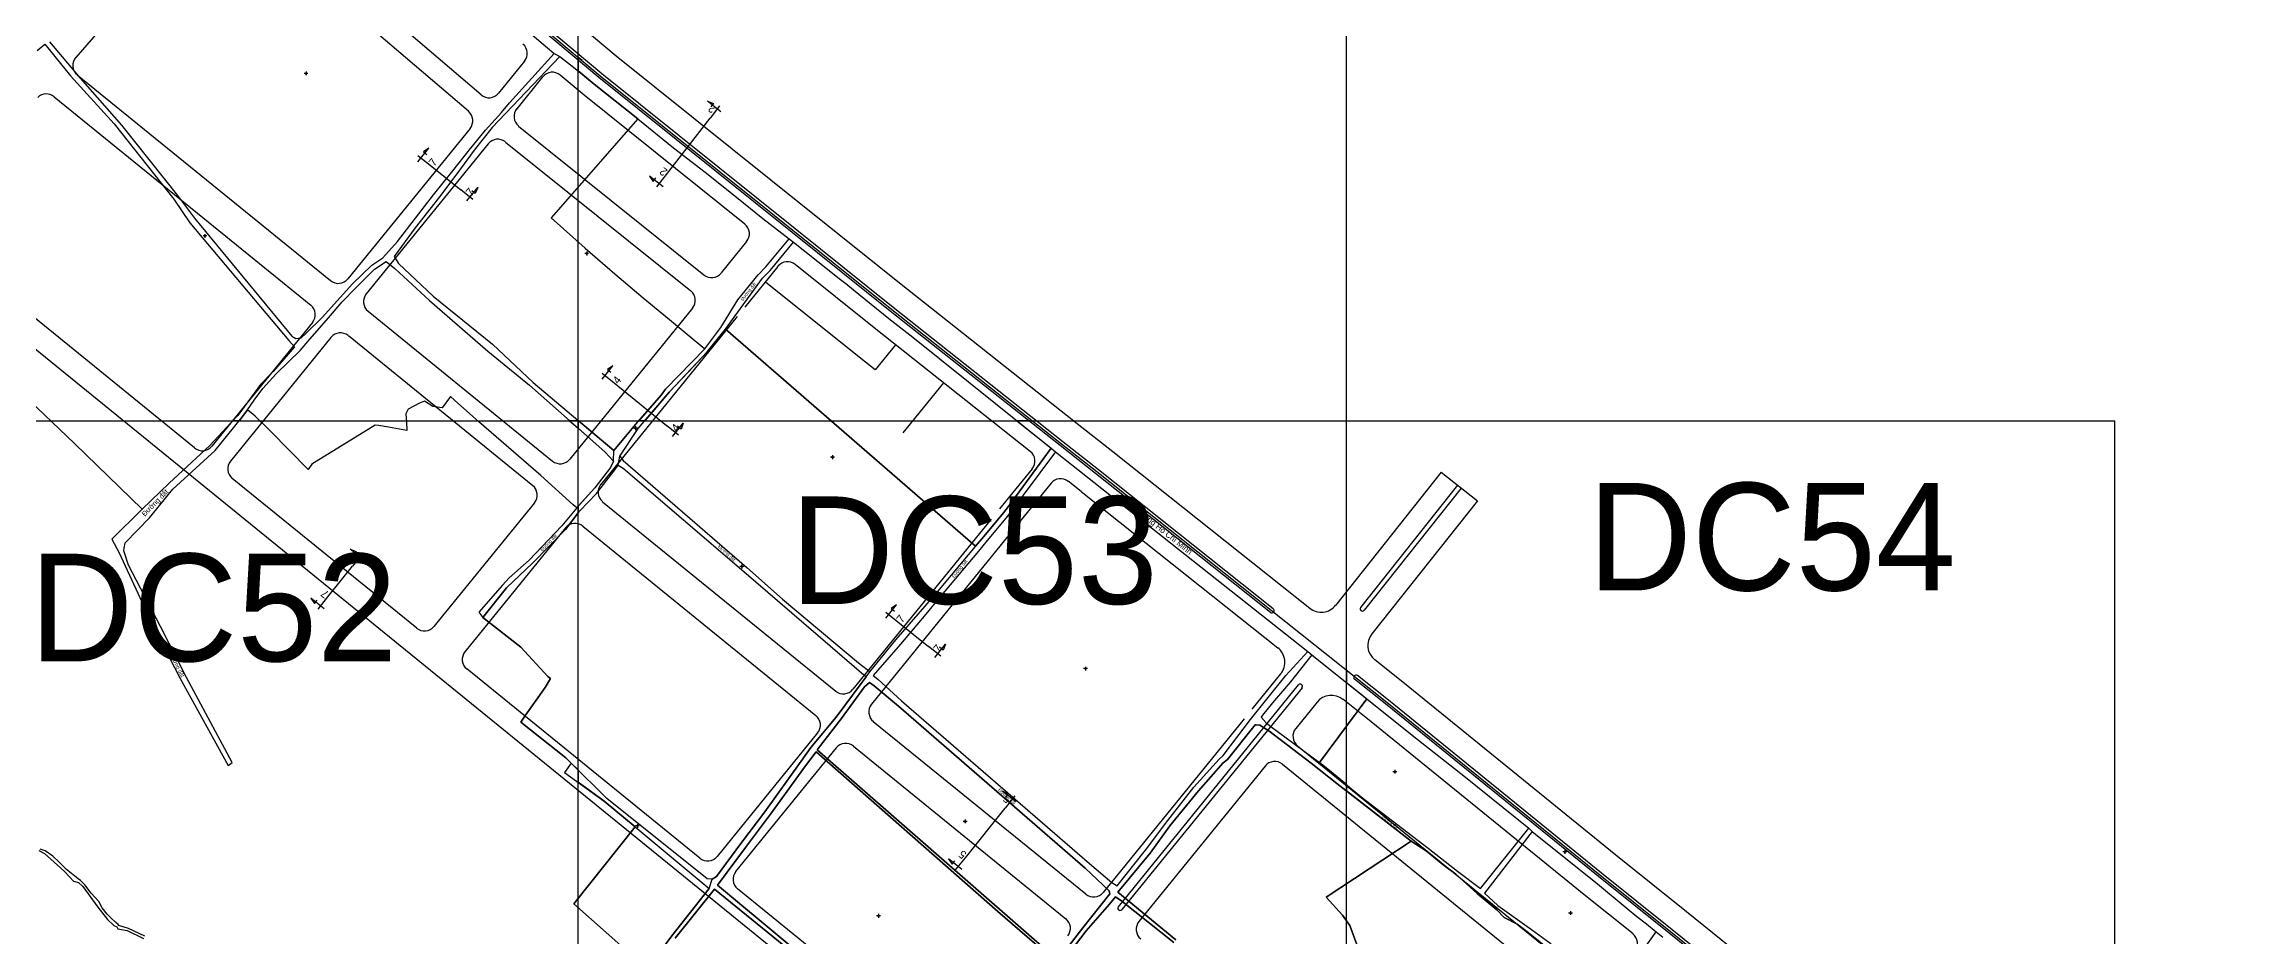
# Model space of a CAD drawing. Extents: x 547408 to 554234, y 1833375 to 1843904.
# Drawn here: x 549652 to 551085, y 1841165 to 1841745 of the extents above; entities that cross this region are included whole.
import ezdxf

# ---------------------------------------------------------------- set-up
doc = ezdxf.new("R2010")
doc.units = 0
for name, color, linetype in [('Level 1', 7, 'Continuous'), ('Level 10', 7, 'Continuous'), ('Level 11', 7, 'Continuous'), ('Level 30', 7, 'Continuous'), ('Level 5', 7, 'Continuous'), ('Level 52', 7, 'Continuous'), ('Level 62', 7, 'Continuous')]:
    doc.layers.add(name, color=color, linetype=linetype)

msp = doc.modelspace()

# ---------------------------------------------------------------- linework, layer by layer
at = {"layer": 'Level 1'}
for points in [[(550093, 1841701.1), (550084.2, 1841707.9)], [(550084.2, 1841707.9), (550088.1, 1841706.5), (550086.3, 1841704.2)], [(550057.5, 1841660.2), (550085.9, 1841697)], [(550092.1, 1841705), (550085.9, 1841697)], [(549895.8, 1841668.6), (549902.8, 1841677.3)], [(549895.8, 1841672.6), (549903.7, 1841666.3)], [(549902.8, 1841677.3), (549899.4, 1841675), (549901.6, 1841673.2)], [(549903.7, 1841666.3), (549923.7, 1841650.2)], [(549931.6, 1841643.9), (549923.7, 1841650.2)], [(549927.7, 1841643.1), (549934.7, 1841651.8)], [(549934.7, 1841651.8), (549933.1, 1841647.9), (549930.9, 1841649.7)], [(550055.3, 1841652.3), (550046.4, 1841659.1)], [(550046.4, 1841659.1), (550048.8, 1841655.8), (550050.6, 1841658)], [(550051.3, 1841652.2), (550057.5, 1841660.2)], [(550015.7, 1841527.1), (550022.7, 1841535.7)], [(550022.7, 1841535.7), (550019.2, 1841533.4), (550021.4, 1841531.6)], [(550015.6, 1841531), (550023.5, 1841524.7)], [(550023.5, 1841524.7), (550057.5, 1841497)], [(550065.4, 1841490.6), (550057.5, 1841497)], [(550061.5, 1841489.8), (550068.5, 1841498.5)], [(550068.5, 1841498.5), (550067, 1841494.6), (550064.8, 1841496.4)], [(549860.3, 1841409.5), (549851.7, 1841416.4)], [(549851.7, 1841416.4), (549855.5, 1841414.9), (549853.8, 1841412.7)], [(549859.6, 1841413.3), (549853.2, 1841405.4)], [(549837.2, 1841385.4), (549853.2, 1841405.4)], [(549834.8, 1841377.6), (549826.1, 1841384.5)], [(549826.1, 1841384.5), (549828.4, 1841381.1), (549830.2, 1841383.3)], [(549830.8, 1841377.5), (549837.2, 1841385.4)], [(550200.2, 1841371.5), (550207.2, 1841380.2)], [(550207.2, 1841380.2), (550203.8, 1841377.9), (550206, 1841376.1)], [(550200.2, 1841375.5), (550208, 1841369.2)], [(550208, 1841369.2), (550228.1, 1841353.1)], [(550236, 1841346.8), (550228.1, 1841353.1)], [(550232.1, 1841346), (550239.1, 1841354.7)], [(550239.1, 1841354.7), (550237.5, 1841350.8), (550235.3, 1841352.6)], [(550252.1, 1841215.7), (550277.9, 1841248)], [(550285, 1841252), (550276.3, 1841259)], [(550276.3, 1841259), (550280.2, 1841257.4), (550278.4, 1841255.2)], [(550284.2, 1841255.9), (550277.9, 1841248)], [(550249.7, 1841207.9), (550241, 1841214.9)], [(550241, 1841214.9), (550243.4, 1841211.5), (550245.1, 1841213.7)], [(550245.7, 1841207.8), (550252.1, 1841215.7)]]:
    msp.add_lwpolyline(points, dxfattribs=at)
at = {"layer": 'Level 10'}
for p, q in [((549984.5, 1841739.1), (549988.1, 1841737)), ((550137.3, 1841618.3), (550140.2, 1841616.2)), ((550023.1, 1841473.8), (550023.2, 1841480.6)), ((550307.8, 1841482.1), (550310.7, 1841479.9)), ((550310.7, 1841479.9), (550474.8, 1841349.8)), ((550026.2, 1841471.1), (550027.1, 1841476.9)), ((550474.8, 1841349.8), (550477.6, 1841347.6)), ((550618.7, 1841234.8), (550620.9, 1841232.8)), ((550701.6, 1841167.4), (550705.9, 1841163.9))]:
    msp.add_line(p, q, dxfattribs=at)
for points in [[(549590.3, 1842080.7), (549689.3, 1842000), (549743.7, 1841955), (549853.1, 1841860), (550014.4, 1841724.5), (550204.1, 1841572.5), (550314.6, 1841485), (550337.6, 1841466.9), (550526.4, 1841317), (550664.9, 1841204.6), (550711, 1841167.6), (550814.6, 1841084), (550868.6, 1841039.4), (551021.2, 1840915.1), (551171, 1840793.8), (551216.2, 1840756.1), (551331.6, 1840662.1), (551402.8, 1840603), (551491.1, 1840533.6), (551570.5, 1840470.1), (551648.2, 1840409.2), (551688.2, 1840378.4), (551725.4, 1840347.8), (551873.4, 1840232.8)], [(549800.9, 1841898.5), (549846.6, 1841858.4), (549881.6, 1841828.4), (549888.4, 1841822.2), (549931.8, 1841784), (549958.7, 1841760.8), (549984.5, 1841739.1)], [(549647.9, 1841741), (549653.1, 1841745.1), (549669.7, 1841724.5), (549698.2, 1841693.2), (549736.9, 1841644.2)], [(549647.9, 1841741), (549653.1, 1841745.1), (549669.7, 1841724.5), (549698.2, 1841693.2), (549736.9, 1841644.2), (549747.4, 1841628.8), (549811.7, 1841552.2), (549815.5, 1841548.1), (549801.6, 1841532.1), (549793.4, 1841523.5), (549787.4, 1841515.6), (549778.6, 1841503.4), (549774.1, 1841498.7), (549760.4, 1841483.9), (549733.8, 1841459.3), (549716.3, 1841442.4), (549696.7, 1841423), (549701.3, 1841414), (549705.3, 1841405.7), (549723.1, 1841367.3), (549741, 1841332.2), (549772.3, 1841275.6), (549774.9, 1841277.6), (549745.2, 1841333), (549728.2, 1841366.1), (549707.4, 1841406.1), (549704.4, 1841415.3), (549704.7, 1841417.1), (549705.3, 1841420.6), (549721.1, 1841436.9), (549736.4, 1841455.5), (549763.8, 1841480.7), (549780.4, 1841501), (549784.9, 1841507.2), (549789.3, 1841513.5), (549794.8, 1841520.9), (549803.5, 1841530.6), (549819.2, 1841545.7), (549825.5, 1841553), (549836.4, 1841565.5), (549846.5, 1841577.5), (549855.3, 1841586.5), (549867.5, 1841598.7), (549875.2, 1841603.6), (549880.8, 1841599.1), (549903.4, 1841578.2), (549941.3, 1841545.4), (549968.4, 1841523.2), (550017.4, 1841479.8), (550023.1, 1841473.8)], [(549656.1, 1841746.7), (549675.9, 1841722.9), (549702.8, 1841692.3), (549739.3, 1841646.6), (549750.3, 1841631.9), (549813.8, 1841555.1), (549816.4, 1841553.6), (549819.8, 1841553.9), (549822.8, 1841556.7), (549833.7, 1841567.4), (549852.9, 1841588.9), (549865.9, 1841601.3), (549872.9, 1841606.1), (549882.5, 1841616.6), (549906, 1841647), (549918.5, 1841662.6), (549929.1, 1841676.2), (549939.8, 1841689.2), (549950.1, 1841700.6), (549955.3, 1841706.9), (549984.5, 1841739.1)], [(549988.1, 1841737), (549944.1, 1841690.8), (549932.4, 1841676), (549921.1, 1841660.8), (549909.1, 1841644.9), (549894, 1841625.6), (549880.3, 1841606.8), (549883.1, 1841602.3), (549905.6, 1841581.1), (549944.3, 1841549.8), (549970.8, 1841524.9), (550022, 1841481.7), (550023.2, 1841480.6)], [(549988.1, 1841737), (549999.3, 1841728.3), (550010.4, 1841719.1), (550038.8, 1841696.4), (550062.1, 1841677.6), (550082.8, 1841661.7), (550103, 1841645.5), (550120.2, 1841631.6), (550137.3, 1841618.3)], [(549736.9, 1841644.2), (549747.4, 1841628.8), (549811.7, 1841552.2), (549815.5, 1841548.1), (549801.6, 1841532.1), (549793.4, 1841523.5), (549787.4, 1841515.6), (549778.6, 1841503.4), (549774.1, 1841498.7), (549760.4, 1841483.9), (549733.8, 1841459.3), (549716.3, 1841442.4), (549696.7, 1841423), (549701.3, 1841414), (549705.3, 1841405.7), (549723.1, 1841367.3), (549741, 1841332.2), (549772.3, 1841275.6), (549774.9, 1841277.6), (549745.2, 1841333), (549728.2, 1841366.1), (549707.4, 1841406.1), (549704.4, 1841415.3), (549704.7, 1841417.1), (549705.3, 1841420.6), (549721.1, 1841436.9), (549736.4, 1841455.5), (549763.8, 1841480.7), (549780.4, 1841501), (549784.9, 1841507.2), (549789.3, 1841513.5), (549794.8, 1841520.9), (549803.5, 1841530.6), (549819.2, 1841545.7), (549825.5, 1841553), (549836.4, 1841565.5), (549846.5, 1841577.5), (549855.3, 1841586.5), (549867.5, 1841598.7), (549875.2, 1841603.6), (549880.8, 1841599.1), (549903.4, 1841578.2), (549941.3, 1841545.4), (549968.4, 1841523.2), (550017.4, 1841479.8), (550023.1, 1841473.8), (550021, 1841469.5), (550011, 1841456.3), (549999.1, 1841443.4), (549989.5, 1841431.7), (549968.1, 1841409.3), (549955.2, 1841397.9), (549950.9, 1841393), (549935.5, 1841375.4), (549938.1, 1841372), (549953.5, 1841391.3), (549970.3, 1841407.3), (549991.9, 1841429.3), (550001.1, 1841441.4), (550011.9, 1841452.7), (550023.3, 1841467.3), (550026.2, 1841471.1), (550029.3, 1841469.1), (550107.8, 1841401.9), (550187.5, 1841333.4), (550184.2, 1841329.1), (550167.9, 1841307.1), (550151.5, 1841287.4), (550145.2, 1841278.4), (550121.5, 1841245.5), (550106, 1841225), (550090.1, 1841203.5), (550087.2, 1841201.7), (550084.1, 1841201.9), (550018.7, 1841254.2), (549995.6, 1841277.1), (549991.2, 1841271.2), (550017, 1841252.4), (550037.1, 1841235.7), (550085.3, 1841195.6), (550061.1, 1841164.9), (550050, 1841149.9)], [(550023.2, 1841480.6), (550037.4, 1841497.6), (550054, 1841516.7), (550057, 1841520.6), (550082.4, 1841546.9), (550092.9, 1841560.8), (550104, 1841578.8), (550117.2, 1841595), (550122.1, 1841600.1), (550137.3, 1841618.3)], [(550027.1, 1841476.9), (550039.2, 1841494.9), (550059.6, 1841518.9), (550084.1, 1841544.9), (550095.9, 1841559.6), (550120, 1841592.8), (550124.9, 1841597.7), (550140.2, 1841616.2)], [(550140.2, 1841616.2), (550163.5, 1841597.7), (550169, 1841593.2), (550174.2, 1841589.3), (550179.3, 1841585.2), (550202.3, 1841566.5), (550217.8, 1841554.4), (550307.8, 1841482.1)], [(550187.5, 1841333.4), (550189.9, 1841336.6), (550206.8, 1841357.5), (550233, 1841387.6), (550264.1, 1841424.8), (550276.9, 1841440.2), (550279.8, 1841444), (550307.8, 1841482.1), (550310.7, 1841479.9), (550279.5, 1841437.9), (550266.2, 1841422.1), (550260.6, 1841415.2), (550235.2, 1841384.9), (550226.2, 1841374.2), (550209.8, 1841354.6), (550192.1, 1841334.3), (550195.1, 1841331.9), (550210.4, 1841317.8), (550332.9, 1841211.9), (550347.4, 1841199.5), (550350.8, 1841197.4), (550369.2, 1841220.6), (550383.7, 1841239.8), (550400.8, 1841261.5), (550417.1, 1841279.7), (550419.8, 1841282.2), (550437.5, 1841305.7), (550460.5, 1841334.2), (550474.8, 1841349.8), (550477.6, 1841347.6), (550463.7, 1841330.1), (550451.8, 1841316.4), (550445.4, 1841308.5), (550444.6, 1841307.1), (550447.7, 1841303.5), (550450.9, 1841301), (550482.5, 1841277.7), (550488, 1841273.4), (550509.7, 1841255.3), (550553.1, 1841221.9), (550572.2, 1841206.9), (550587.2, 1841195.6), (550618.7, 1841234.8), (550620.9, 1841232.8), (550589.9, 1841192.7), (550598.6, 1841184.5), (550620.4, 1841168.9), (550632.4, 1841160.2)], [(550189.9, 1841336.6), (550206.8, 1841357.5), (550233, 1841387.6), (550264.1, 1841424.8), (550276.9, 1841440.2), (550279.8, 1841444), (550307.8, 1841482.1)], [(550310.7, 1841479.9), (550279.5, 1841437.9), (550266.2, 1841422.1), (550260.6, 1841415.2), (550235.2, 1841384.9), (550226.2, 1841374.2), (550209.8, 1841354.6), (550192.1, 1841334.3), (550195.1, 1841331.9), (550210.4, 1841317.8), (550332.9, 1841211.9), (550347.4, 1841199.5), (550350.8, 1841197.4), (550369.2, 1841220.6), (550383.7, 1841239.8), (550400.8, 1841261.5), (550417.1, 1841279.7), (550419.8, 1841282.2), (550437.5, 1841305.7), (550460.5, 1841334.2), (550474.8, 1841349.8)], [(550023.1, 1841473.8), (550021, 1841469.5), (550011, 1841456.3), (549999.1, 1841443.4), (549989.5, 1841431.7), (549968.1, 1841409.3), (549955.2, 1841397.9), (549950.9, 1841393), (549935.5, 1841375.4), (549938.1, 1841372), (549953.5, 1841391.3), (549970.3, 1841407.3), (549991.9, 1841429.3), (550001.1, 1841441.4), (550011.9, 1841452.7), (550023.3, 1841467.3), (550026.2, 1841471.1)], [(550026.2, 1841471.1), (550029.3, 1841469.1), (550107.8, 1841401.9), (550187.5, 1841333.4), (550189.9, 1841336.6)], [(550027.1, 1841476.9), (550029.4, 1841474.2), (550109.8, 1841404.5), (550133.1, 1841384), (550182.4, 1841342.5), (550188.1, 1841338.2), (550189.9, 1841336.6)], [(550477.6, 1841347.6), (550463.7, 1841330.1), (550451.8, 1841316.4), (550445.4, 1841308.5), (550444.6, 1841307.1), (550447.7, 1841303.5), (550450.9, 1841301), (550482.5, 1841277.7), (550488, 1841273.4), (550509.7, 1841255.3), (550553.1, 1841221.9), (550572.2, 1841206.9), (550587.2, 1841195.6), (550618.7, 1841234.8)], [(550477.6, 1841347.6), (550543.9, 1841294.5), (550577.4, 1841268), (550618.7, 1841234.8)], [(550050, 1841149.9), (550061.1, 1841164.9), (550085.3, 1841195.6), (550087.2, 1841201.7), (550090.1, 1841203.5), (550106, 1841225), (550121.5, 1841245.5), (550145.2, 1841278.4), (550151.5, 1841287.4), (550167.9, 1841307.1), (550184.2, 1841329.1), (550187.5, 1841333.4)], [(550346, 1841192.2), (550328.5, 1841170.1), (550312.2, 1841148.9), (550155.7, 1841285.9), (550171.3, 1841306), (550186.3, 1841326.9), (550189.7, 1841329.7), (550192.7, 1841327.5), (550208.5, 1841314.2), (550329.9, 1841208.8), (550345.6, 1841194.2), (550346, 1841192.2)], [(550389, 1841162.2), (550351.3, 1841193.2), (550372.2, 1841218.7), (550385.1, 1841236.4), (550403.8, 1841259.1), (550419.9, 1841277.5), (550422.6, 1841279.5), (550440.7, 1841302.1), (550441.2, 1841302.2), (550443.7, 1841302), (550449.6, 1841298.3), (550477, 1841277.2), (550493.8, 1841263.9), (550542.2, 1841226.4), (550551.9, 1841220.1), (550562.8, 1841211.3), (550571.2, 1841204.9), (550585.1, 1841192.3), (550597.9, 1841181.7), (550602.7, 1841176.8), (550611.1, 1841172.4), (550618.6, 1841166.8), (550639.8, 1841149.7)], [(550639.8, 1841149.7), (550618.6, 1841166.8), (550611.1, 1841172.4), (550602.7, 1841176.8), (550597.9, 1841181.7), (550585.1, 1841192.3), (550571.2, 1841204.9), (550562.8, 1841211.3), (550551.9, 1841220.1), (550542.2, 1841226.4), (550493.8, 1841263.9), (550477, 1841277.2), (550449.6, 1841298.3), (550443.7, 1841302), (550441.2, 1841302.2), (550440.7, 1841302.1), (550422.6, 1841279.5), (550419.9, 1841277.5), (550403.8, 1841259.1), (550385.1, 1841236.4), (550372.2, 1841218.7)], [(550087.2, 1841201.7), (550084.1, 1841201.9), (550018.7, 1841254.2), (549995.6, 1841277.1), (549991.2, 1841271.2), (550017, 1841252.4), (550037.1, 1841235.7), (550085.3, 1841195.6), (550087.2, 1841201.7)], [(550311.4, 1841147.8), (550296.2, 1841129.7), (550279.2, 1841109.2), (550253, 1841081.5), (550245.3, 1841071.2), (550217.8, 1841093.4), (550180.2, 1841123.3), (550090.8, 1841197.8), (550109, 1841222.4), (550125.3, 1841244), (550147.9, 1841275.5), (550155, 1841284.6), (550273.1, 1841180.6), (550311.4, 1841147.8)], [(549649, 1841220.4), (549652.7, 1841218.4), (549663.3, 1841209.1), (549666, 1841206.5), (549671.6, 1841200.5), (549675, 1841199.5), (549677.8, 1841197), (549687.5, 1841183.6), (549693.7, 1841175.4), (549698, 1841171.6), (549699.8, 1841170.8), (549700.6, 1841169.5), (549706.6, 1841168.2), (549717.3, 1841163.2)], [(549718.1, 1841164.7), (549707.5, 1841169.7), (549701.2, 1841171.6), (549700.7, 1841172.2), (549699.2, 1841173.5), (549695.9, 1841176.6), (549693.5, 1841178.9), (549690.4, 1841183), (549688.1, 1841187.2), (549683.1, 1841192.6), (549679, 1841198), (549676.1, 1841200.8), (549674.6, 1841201.9), (549667.1, 1841207.9), (549665.3, 1841209.7), (549662.4, 1841212.8), (549658.3, 1841216.7), (549653.3, 1841220.2), (549650, 1841221.2)], [(550620.9, 1841232.8), (550589.9, 1841192.7), (550598.6, 1841184.5), (550620.4, 1841168.9), (550632.4, 1841160.2), (550642.2, 1841151.7), (550651.3, 1841143.5), (550658.1, 1841137.7), (550672.2, 1841126.4), (550676.9, 1841132.8), (550701.6, 1841167.4)], [(550620.9, 1841232.8), (550663.5, 1841198.6), (550682.7, 1841182.6), (550688.9, 1841177.5), (550695.2, 1841172.6), (550701.6, 1841167.4)], [(550372.2, 1841218.7), (550351.3, 1841193.2), (550389, 1841162.2)], [(550179, 1841121.8), (550088.8, 1841195.3), (550063.2, 1841163.4)], [(550063.2, 1841163.4), (550088.8, 1841195.3), (550179, 1841121.8)], [(550387.6, 1841160.5), (550353.8, 1841187.5), (550349.8, 1841190.3), (550345.8, 1841185.4), (550330.7, 1841168.1), (550314.5, 1841147.1)], [(550314.5, 1841147.1), (550330.7, 1841168.1), (550345.8, 1841185.4), (550349.8, 1841190.3), (550353.8, 1841187.5), (550387.6, 1841160.5)], [(550676.9, 1841132.8), (550701.6, 1841167.4), (550705.9, 1841163.9)]]:
    msp.add_lwpolyline(points, dxfattribs=at)
for points in [[(550192.7, 1841327.5), (550189.7, 1841329.7), (550186.3, 1841326.9), (550171.3, 1841306), (550155.7, 1841285.9), (550312.2, 1841148.9), (550328.5, 1841170.1), (550346, 1841192.2), (550345.6, 1841194.2), (550329.9, 1841208.8), (550208.5, 1841314.2)], [(550090.8, 1841197.8), (550180.2, 1841123.3), (550217.8, 1841093.4), (550245.3, 1841071.2), (550253, 1841081.5), (550279.2, 1841109.2), (550296.2, 1841129.7), (550311.4, 1841147.8), (550273.1, 1841180.6), (550155, 1841284.6), (550147.9, 1841275.5), (550125.3, 1841244), (550109, 1841222.4)]]:
    msp.add_lwpolyline(points, close=True, dxfattribs=at)
at = {"layer": 'Level 11'}
for p, q in [((549822.4, 1841726), (549821.8, 1841726)), ((549823, 1841726.6), (549822.4, 1841726)), ((549822.4, 1841726), (549823, 1841725.4)), ((549823, 1841727.3), (549823, 1841726.6)), ((549823.6, 1841726), (549823, 1841726.6)), ((549823, 1841725.4), (549823.6, 1841726)), ((549823, 1841725.4), (549823, 1841724.8)), ((549824.2, 1841726), (549823.6, 1841726)), ((549757.2, 1841620.9), (549756.6, 1841620.3)), ((549757.2, 1841621.5), (549757.2, 1841620.9)), ((549757.8, 1841620.3), (549757.2, 1841620.9)), ((549756.6, 1841620.3), (549756, 1841620.3)), ((549756.6, 1841620.3), (549757.2, 1841619.7)), ((549757.2, 1841619.7), (549757.8, 1841620.3)), ((549757.2, 1841619.7), (549757.2, 1841619)), ((549758.5, 1841620.3), (549757.8, 1841620.3)), ((550005, 1841608.8), (550004.3, 1841608.8)), ((550005.6, 1841609.4), (550005, 1841608.8)), ((550005, 1841608.8), (550005.6, 1841608.2)), ((550005.6, 1841610.1), (550005.6, 1841609.4)), ((550006.2, 1841608.8), (550005.6, 1841609.4)), ((550005.6, 1841608.2), (550006.2, 1841608.8)), ((550005.6, 1841608.2), (550005.6, 1841607.6)), ((550006.8, 1841608.8), (550006.2, 1841608.8)), ((550036.8, 1841495.2), (550036.1, 1841495.2)), ((550037.4, 1841495.8), (550036.8, 1841495.2)), ((550036.8, 1841495.2), (550037.4, 1841494.5)), ((550037.4, 1841496.4), (550037.4, 1841495.8)), ((550038, 1841495.2), (550037.4, 1841495.8)), ((550037.4, 1841494.5), (550038, 1841495.2)), ((550037.4, 1841494.5), (550037.4, 1841493.9)), ((550038.6, 1841495.2), (550038, 1841495.2)), ((550165.6, 1841477.6), (550165.6, 1841477)), ((550165, 1841476.4), (550164.3, 1841476.4)), ((550165.6, 1841477), (550165, 1841476.4)), ((550165, 1841476.4), (550165.6, 1841475.8)), ((550166.2, 1841476.4), (550165.6, 1841477)), ((550165.6, 1841475.8), (550166.2, 1841476.4)), ((550165.6, 1841475.8), (550165.6, 1841475.1)), ((550166.8, 1841476.4), (550166.2, 1841476.4)), ((550106.6, 1841405.8), (550106, 1841405.1)), ((550106.6, 1841406.4), (550106.6, 1841405.8)), ((550107.2, 1841405.1), (550106.6, 1841405.8)), ((550106, 1841405.1), (550105.3, 1841405.1)), ((550106, 1841405.1), (550106.6, 1841404.5)), ((550106.6, 1841404.5), (550107.2, 1841405.1)), ((550106.6, 1841404.5), (550106.6, 1841403.9)), ((550107.8, 1841405.1), (550107.2, 1841405.1)), ((550329.7, 1841338.7), (550329, 1841338.7)), ((550330.3, 1841339.3), (550329.7, 1841338.7)), ((550329.7, 1841338.7), (550330.3, 1841338)), ((550330.3, 1841339.9), (550330.3, 1841339.3)), ((550330.9, 1841338.7), (550330.3, 1841339.3)), ((550330.3, 1841338), (550330.9, 1841338.7)), ((550330.3, 1841338), (550330.3, 1841337.4)), ((550331.5, 1841338.7), (550330.9, 1841338.7)), ((550530.9, 1841271.6), (550530.2, 1841271.6)), ((550531.5, 1841272.2), (550530.9, 1841271.6)), ((550530.9, 1841271.6), (550531.5, 1841271)), ((550531.5, 1841272.9), (550531.5, 1841272.2)), ((550532.1, 1841271.6), (550531.5, 1841272.2)), ((550531.5, 1841271), (550532.1, 1841271.6)), ((550531.5, 1841271), (550531.5, 1841270.4)), ((550532.8, 1841271.6), (550532.1, 1841271.6)), ((550038, 1841236.4), (550037.3, 1841236.4)), ((550038.6, 1841237), (550038, 1841236.4)), ((550038, 1841236.4), (550038.6, 1841235.7)), ((550038.6, 1841237.6), (550038.6, 1841237)), ((550039.2, 1841236.4), (550038.6, 1841237)), ((550038.6, 1841235.7), (550039.2, 1841236.4)), ((550038.6, 1841235.7), (550038.6, 1841235.1)), ((550039.8, 1841236.4), (550039.2, 1841236.4)), ((550251.2, 1841239.3), (550250.6, 1841239.3)), ((550251.8, 1841239.9), (550251.2, 1841239.3)), ((550251.2, 1841239.3), (550251.8, 1841238.7)), ((550251.8, 1841240.6), (550251.8, 1841239.9)), ((550252.5, 1841239.3), (550251.8, 1841239.9)), ((550251.8, 1841238.7), (550252.5, 1841239.3)), ((550251.8, 1841238.7), (550251.8, 1841238.1)), ((550253.1, 1841239.3), (550252.5, 1841239.3)), ((550641.6, 1841219.4), (550640.9, 1841219.4)), ((550642.2, 1841220), (550641.6, 1841219.4)), ((550641.6, 1841219.4), (550642.2, 1841218.7)), ((550642.2, 1841220.6), (550642.2, 1841220)), ((550642.8, 1841219.4), (550642.2, 1841220)), ((550642.2, 1841218.7), (550642.8, 1841219.4)), ((550643.4, 1841219.4), (550642.8, 1841219.4)), ((550642.2, 1841218.7), (550642.2, 1841218.1)), ((550194.9, 1841177.9), (550194.2, 1841177.9)), ((550195.5, 1841178.5), (550194.9, 1841177.9)), ((550194.9, 1841177.9), (550195.5, 1841177.3)), ((550195.5, 1841179.1), (550195.5, 1841178.5)), ((550196.1, 1841177.9), (550195.5, 1841178.5)), ((550195.5, 1841177.3), (550196.1, 1841177.9)), ((550195.5, 1841177.3), (550195.5, 1841176.6)), ((550196.7, 1841177.9), (550196.1, 1841177.9)), ((550645.2, 1841179.6), (550644.6, 1841179.6)), ((550645.8, 1841180.2), (550645.2, 1841179.6)), ((550645.2, 1841179.6), (550645.8, 1841179)), ((550645.8, 1841180.9), (550645.8, 1841180.2)), ((550646.5, 1841179.6), (550645.8, 1841180.2)), ((550645.8, 1841179), (550646.5, 1841179.6)), ((550645.8, 1841179), (550645.8, 1841178.4)), ((550647.1, 1841179.6), (550646.5, 1841179.6))]:
    msp.add_line(p, q, dxfattribs=at)
for centre in [(549823, 1841726), (549757.2, 1841620.3), (550005.6, 1841608.8), (550037.4, 1841495.2), (550165.6, 1841476.4), (550106.6, 1841405.1), (550330.3, 1841338.7), (550531.5, 1841271.6), (550038.6, 1841236.4), (550251.8, 1841239.3), (550642.2, 1841219.4), (550195.5, 1841177.9), (550645.8, 1841179.6)]:
    msp.add_circle(centre, 0.15, dxfattribs=at)
at = {"layer": 'Level 30'}
for points in [[(550024.9, 1841737.3), (549863.8, 1841872.5)], [(550013.5, 1841723.4), (549852.1, 1841858.8)], [(550015.4, 1841725.7), (549854.1, 1841861.1)], [(549759.2, 1841835.7), (549673.1, 1841736.5)], [(549928.7, 1841701.4), (549770.5, 1841836.5)], [(549936.9, 1841712.1), (549779.4, 1841846.6)], [(550150.6, 1841636.5), (550024.9, 1841737.3)], [(549674.1, 1841725.1), (549838.9, 1841591.2)], [(549965.2, 1841734), (549948.3, 1841713.1)], [(549976.9, 1841723.8), (549960.1, 1841703.1)], [(550004, 1841711.8), (549988.3, 1841724.9)], [(550139.3, 1841622.5), (550013.5, 1841723.4)], [(550141.2, 1841624.8), (550015.4, 1841725.7)], [(549659.1, 1841710.9), (549826, 1841575.3)], [(550108.5, 1841627.9), (550004, 1841711.8)], [(549929.7, 1841690.2), (549850.2, 1841592.4)], [(549941.5, 1841680.2), (549862.2, 1841582.6)], [(549952.7, 1841681.4), (550073.3, 1841584.5)], [(549961.3, 1841691.8), (550081.9, 1841595)], [(550214.4, 1841585.4), (550150.6, 1841636.5)], [(549750.5, 1841482.3), (549573.7, 1841626)], [(550203.1, 1841571.3), (550139.3, 1841622.5)], [(550205, 1841573.7), (550141.2, 1841624.8)], [(549559.3, 1841617.7), (550232.2, 1841071)], [(550109.7, 1841616.7), (550093.1, 1841596.2)], [(550130.1, 1841600.5), (550108.6, 1841574)], [(550193.8, 1841559.6), (550141.3, 1841601.7)], [(550180.7, 1841543.2), (550121.9, 1841590.3)], [(550324.8, 1841498), (550214.4, 1841585.4)], [(549827.2, 1841564), (549761.7, 1841483.5)], [(549863.4, 1841571.3), (549983.4, 1841473.8)], [(550074.5, 1841573.3), (549994.6, 1841475)], [(550103.6, 1841567.8), (550014.8, 1841458.6)], [(550313.7, 1841483.9), (550203.1, 1841571.3)], [(550315.5, 1841486.2), (550205, 1841573.7)], [(549839.2, 1841554.3), (549773.8, 1841473.7)], [(549850.5, 1841555.4), (549970.5, 1841457.9)], [(550206.5, 1841549.5), (550193.3, 1841533.2)], [(550294.3, 1841480.1), (550193.8, 1841559.6)], [(550193.3, 1841533.2), (550180.7, 1841543.2)], [(550237.9, 1841524.7), (550211.4, 1841492.1)], [(550347.9, 1841479.9), (550324.8, 1841498)], [(550336.7, 1841465.7), (550313.7, 1841483.9)], [(550338.6, 1841468.1), (550315.5, 1841486.2)], [(550476.2, 1841377.9), (550347.9, 1841479.9)], [(550295.5, 1841468.8), (550274.3, 1841442.7)], [(550450.5, 1841375.3), (550336.7, 1841465.7)], [(550452.4, 1841377.7), (550338.6, 1841468.1)], [(550561.7, 1841466.5), (550493, 1841379.9)], [(550561.7, 1841466.5), (550585.2, 1841447.8)], [(549895, 1841365), (549774.9, 1841462.5)], [(550307.8, 1841459.3), (550286.5, 1841433.1)], [(550327.4, 1841454), (550319, 1841460.6)], [(550327.4, 1841454), (550455.4, 1841352.3)], [(550572.3, 1841458.1), (550509.2, 1841378.6)], [(550574.6, 1841456.2), (550511.6, 1841376.8)], [(549971.6, 1841446.7), (549906.2, 1841366.1)], [(550016, 1841447.3), (550167.7, 1841324.1)], [(550268.9, 1841436), (550178.9, 1841325.3)], [(550585.2, 1841447.8), (550516.5, 1841361.3)], [(549991.8, 1841430.3), (549926.4, 1841349.7)], [(550003.1, 1841431.4), (550154.8, 1841308.2)], [(550281, 1841426.4), (550191, 1841315.5)], [(550079.3, 1841215.3), (549927.6, 1841338.5)], [(550457.2, 1841335.4), (550438.5, 1841312.3)], [(550527.3, 1841318.2), (550507.2, 1841334.2)], [(550536.7, 1841329.9), (550518.5, 1841344.4)], [(550468.7, 1841328.1), (550351.5, 1841183.8)], [(550471.1, 1841326.2), (550353.8, 1841181.9)], [(550525.5, 1841315.9), (550505.3, 1841331.9)], [(550675.3, 1841217.4), (550536.7, 1841329.9)], [(550433.5, 1841306.1), (550341.7, 1841193.1)], [(550480.9, 1841316.9), (550467, 1841299.8)], [(550516.1, 1841304.2), (550497.7, 1841318.8)], [(550664, 1841203.4), (550525.5, 1841315.9)], [(550665.9, 1841205.7), (550527.3, 1841318.2)], [(550155.9, 1841296.9), (550090.5, 1841216.4)], [(550330.4, 1841191.9), (550192.1, 1841304.2)], [(550654.6, 1841191.7), (550516.1, 1841304.2)], [(550168, 1841287.2), (550102.5, 1841206.6)], [(550179.2, 1841288.3), (550317.5, 1841176)], [(550468.2, 1841288.5), (550659.6, 1841133)], [(550447.1, 1841275.3), (550364.9, 1841174.2)], [(550458.4, 1841276.5), (550649.8, 1841121)], [(550711.9, 1841168.8), (550665.9, 1841205.7)], [(550721.3, 1841180.5), (550675.3, 1841217.4)], [(550242, 1841083.1), (550103.7, 1841195.4)], [(550686.5, 1841166.2), (550654.6, 1841191.7)], [(550710, 1841166.5), (550664, 1841203.4)], [(550825, 1841096.8), (550721.3, 1841180.5)], [(550813.7, 1841082.9), (550710, 1841166.5)], [(550815.6, 1841085.2), (550711.9, 1841168.8)]]:
    msp.add_lwpolyline(points, dxfattribs=at)
for centre, radius, start, end in [((549679.2, 1841731.3), 8, 139.0243, 230.91), ((549959, 1841739), 8, 320.91, 49.982), ((549983.2, 1841718.8), 8, 49.982, 140.91), ((549654, 1841704.7), 8, 50.91, 133.8987), ((549942.1, 1841718.2), 8, 229.4891, 320.91), ((549923.5, 1841695.3), 8, 320.91, 49.4891), ((549966.3, 1841698.1), 8, 140.91, 231.2094), ((549947.7, 1841675.2), 8, 51.2094, 140.91), ((550037.6, 1841500.9), 176.5, 51.2873, 51.2888), ((550103.5, 1841621.7), 8, 320.91, 51.2888), ((550037.6, 1841500.9), 158.5, 51.2873, 51.2888), ((550037.6, 1841500.9), 161.5, 51.2873, 51.2888), ((549844, 1841597.4), 8, 230.91, 320.91), ((550086.9, 1841601.2), 8, 231.2094, 320.91), ((550136.3, 1841595.5), 8, 51.2873, 140.91), ((549868.4, 1841577.5), 8, 140.91, 230.91), ((550068.3, 1841578.3), 8, 320.91, 51.2094), ((549821, 1841569.1), 8, 320.91, 50.91), ((549845.4, 1841549.2), 8, 50.91, 140.91), ((549755.5, 1841488.5), 8, 230.91, 320.91), ((550289.3, 1841473.8), 8, 320.91, 51.6405), ((549780, 1841468.7), 8, 140.91, 230.91), ((549988.4, 1841480), 8, 230.91, 320.91), ((549965.4, 1841451.7), 8, 320.91, 50.91), ((550021, 1841453.6), 8, 140.91, 230.91), ((550314, 1841454.3), 8, 51.8197, 140.91), ((549998, 1841425.2), 8, 50.91, 140.91), ((550451.5, 1841376.5), 1.5, 231.5437, 51.5437), ((550483.6, 1841387.4), 12, 231.5437, 321.5693), ((550510.4, 1841377.7), 1.5, 141.5693, 321.5693), ((549900, 1841371.2), 8, 230.91, 320.91), ((549932.6, 1841344.7), 8, 140.91, 230.91), ((550447.9, 1841342.9), 12, 320.91, 51.5437), ((550525.9, 1841353.8), 12, 141.5693, 231.5693), ((550506.2, 1841333), 1.5, 51.5693, 231.5693), ((550172.7, 1841330.3), 8, 230.91, 320.91), ((550469.9, 1841327.2), 1.5, 320.91, 140.91), ((550490.2, 1841309.3), 12, 51.5693, 140.91), ((550149.7, 1841302), 8, 320.91, 50.91), ((550197.2, 1841310.5), 8, 140.91, 230.91), ((550473.2, 1841294.7), 8, 140.91, 230.91), ((550174.2, 1841282.1), 8, 50.91, 140.91), ((550453.3, 1841270.3), 8, 50.91, 140.91), ((550084.3, 1841221.5), 8, 230.91, 320.91), ((550108.8, 1841201.6), 8, 140.91, 230.91), ((550335.5, 1841198.1), 8, 230.91, 320.91), ((550352.7, 1841182.9), 1.5, 140.91, 320.91), ((550312.4, 1841169.8), 8, 320.91, 50.91), ((550371.2, 1841169.1), 8, 140.91, 230.91), ((550681.4, 1841159.9), 8, 320.91, 51.2917)]:
    msp.add_arc(centre, radius, start, end, dxfattribs=at)
at = {"layer": 'Level 52'}
for p, q in [((550000, 1841736.6), (550000, 1841729.8)), ((550000, 1841729.8), (550000, 1841733.2)), ((550000, 1841729.8), (550000, 1841728.1)), ((550000, 1841728.1), (550000, 1841729.8)), ((550000, 1841728.1), (550000, 1841727.7)), ((550000, 1841727.7), (550000, 1841728.1)), ((550000, 1841727.7), (550010.4, 1841719.1)), ((550010.4, 1841719.1), (550000, 1841727.7)), ((550010.4, 1841719.1), (550038.8, 1841696.4)), ((550038.8, 1841696.4), (550010.4, 1841719.1)), ((550038.8, 1841696.4), (549982.6, 1841632)), ((549982.6, 1841632), (550004.6, 1841612.4)), ((550004.6, 1841612.4), (550024, 1841595.7)), ((550024, 1841595.7), (550042.4, 1841580.1)), ((550042.4, 1841580.1), (550059.4, 1841566)), ((550059.4, 1841566), (550082.4, 1841546.9)), ((550084.1, 1841544.9), (550090, 1841552.3)), ((550090, 1841552.3), (550095.9, 1841559.6)), ((550258.7, 1841418.3), (550095.9, 1841559.6)), ((550095.9, 1841559.6), (550258.7, 1841418.3)), ((550071.9, 1841531.9), (550084.1, 1841544.9)), ((550059.6, 1841518.9), (550071.9, 1841531.9)), ((549916.9, 1841515.8), (549911.6, 1841508.5)), ((550059.6, 1841518.9), (550043.5, 1841500)), ((550043.5, 1841500), (550051.6, 1841509.4)), ((550051.6, 1841509.4), (550059.6, 1841518.9)), ((549775.3, 1841500), (549774.1, 1841498.7)), ((549779.6, 1841500), (549775.3, 1841500)), ((549876.6, 1841495.9), (549870.4, 1841496.9)), ((549888.5, 1841493.6), (549876.6, 1841495.9)), ((550000, 1841500), (549994.5, 1841500)), ((549994.5, 1841500), (550000, 1841495.2)), ((550000, 1841495.2), (550000, 1841500)), ((550000.3, 1841500), (550000, 1841500)), ((550000, 1841500), (550000, 1841495.2)), ((550022, 1841481.7), (550000.3, 1841500)), ((550043.5, 1841500), (550039.5, 1841500)), ((550039.5, 1841500), (550043.5, 1841500)), ((550043.5, 1841500), (550043.5, 1841500)), ((550286.1, 1841500), (550285.5, 1841500)), ((550285.5, 1841500), (550307.8, 1841482.1)), ((550288.8, 1841500), (550286.1, 1841500)), ((550295.7, 1841500), (550288.8, 1841500)), ((550023.2, 1841480.6), (550022, 1841481.7)), ((549733.8, 1841459.3), (549716.3, 1841442.4)), ((549991.9, 1841429.3), (550000, 1841440)), ((550000, 1841440), (549991.9, 1841429.3)), ((550000, 1841444.4), (549999.1, 1841443.4)), ((550000, 1841440), (550000, 1841444.4)), ((550000, 1841444.4), (550000, 1841440)), ((550000, 1841440), (550000, 1841440)), ((549938.1, 1841372), (549953.5, 1841391.3)), ((549953.5, 1841391.3), (549938.1, 1841372)), ((549962.7, 1841352.6), (549938.1, 1841372)), ((549938.1, 1841372), (549962.7, 1841352.6)), ((550500, 1841338), (550500, 1841332.1)), ((550500, 1841332.1), (550500, 1841330.4)), ((550500, 1841330.4), (550500, 1841329.7)), ((550500, 1841329.7), (550508.6, 1841322.9)), ((550508.6, 1841322.9), (550513.3, 1841319.1)), ((550513.3, 1841319.1), (550482.5, 1841277.7)), ((550482.5, 1841277.7), (550513.3, 1841319.1)), ((550000, 1841272.8), (549995.6, 1841277.1)), ((549995.6, 1841277.1), (550000, 1841272.8)), ((550482.5, 1841277.7), (550488, 1841273.4)), ((550488, 1841273.4), (550482.5, 1841277.7)), ((550000, 1841264.8), (550000, 1841272.8)), ((550000, 1841272.8), (550000, 1841264.8)), ((550488, 1841273.4), (550500, 1841263.4)), ((550500, 1841263.4), (550488, 1841273.4)), ((550500, 1841263.4), (550500, 1841259.1)), ((550500, 1841259.1), (550500, 1841263.4)), ((550500, 1841259.1), (550542.2, 1841226.4)), ((550542.2, 1841226.4), (550500, 1841259.1)), ((549997.2, 1841185.7), (550037.1, 1841235.7)), ((550037.1, 1841235.7), (549997.2, 1841185.7)), ((550542.2, 1841226.4), (550486.8, 1841189.9)), ((550486.8, 1841189.9), (550542.2, 1841226.4))]:
    msp.add_line(p, q, dxfattribs=at)
for points in [[(550002.7, 1841734.4), (550000, 1841736.6)], [(549716.3, 1841442.4), (549672.3, 1841485.2), (549638.2, 1841517.7), (549604.1, 1841550.2), (549587.4, 1841545), (549559.8, 1841547.2), (549503.1, 1841523.9), (549469, 1841514.4), (549473.4, 1841507.4), (549477.9, 1841500.4), (549481.1, 1841493.7), (549492.7, 1841476.7), (549494, 1841477), (549497.2, 1841471.7), (549502, 1841470.9), (549505, 1841469.2), (549504.6, 1841467.4)], [(550095.9, 1841559.6), (550084.1, 1841544.9), (550059.6, 1841518.9)], [(550082.4, 1841546.9), (550057, 1841520.6), (550054, 1841516.7), (550039.5, 1841500)], [(549784.9, 1841507.2), (549780.4, 1841501), (549779.6, 1841500)], [(549824.3, 1841468.4), (549799.9, 1841493.2), (549789.8, 1841503.1), (549784.9, 1841507.2)], [(549911.6, 1841508.5), (549905.4, 1841509.3), (549900.1, 1841512.8), (549896.8, 1841511.5), (549889.5, 1841507.5), (549888, 1841504.5), (549888.4, 1841499), (549888.5, 1841493.6)], [(549999.1, 1841443.4), (549996.8, 1841445.2), (549975.7, 1841464.3), (549935.4, 1841499.3), (549919.5, 1841513.4), (549916.9, 1841515.8)], [(549774.1, 1841498.7), (549760.4, 1841483.9), (549733.8, 1841459.3)], [(549870.4, 1841496.9), (549867.9, 1841497.2), (549826.8, 1841471.7), (549824.3, 1841468.4)], [(550000, 1841495.2), (550017.4, 1841479.8), (550023.1, 1841473.8), (550021, 1841469.5), (550011, 1841456.3), (550000, 1841444.4)], [(550039.5, 1841500), (550037.4, 1841497.6), (550023.2, 1841480.6)], [(550307.8, 1841482.1), (550279.8, 1841444), (550276.9, 1841440.2), (550264.1, 1841424.8), (550258.7, 1841418.3)], [(550258.7, 1841418.3), (550264.1, 1841424.8), (550276.9, 1841440.2), (550279.8, 1841444), (550307.8, 1841482.1)], [(549953.5, 1841391.3), (549970.3, 1841407.3), (549991.9, 1841429.3)], [(549991.9, 1841429.3), (549970.3, 1841407.3), (549953.5, 1841391.3)], [(549982.1, 1841332.3), (549980.4, 1841333.6), (549962.7, 1841352.6)], [(549962.7, 1841352.6), (549980.4, 1841333.6), (549982.1, 1841332.3)], [(549965.7, 1841308.5), (549978.5, 1841326.4), (549982.1, 1841332.3)], [(549982.1, 1841332.3), (549978.5, 1841326.4), (549965.7, 1841308.5)], [(549995.6, 1841277.1), (549992, 1841280.6), (549962.7, 1841303.9), (549965.7, 1841308.5)], [(549965.7, 1841308.5), (549962.7, 1841303.9), (549992, 1841280.6), (549995.6, 1841277.1)], [(550037.1, 1841235.7), (550017, 1841252.4), (550000, 1841264.8)], [(550000, 1841264.8), (550017, 1841252.4), (550037.1, 1841235.7)], [(550045.1, 1841142.3), (550039.3, 1841148.4), (549997.2, 1841185.7)], [(549997.2, 1841185.7), (550039.3, 1841148.4), (550045.1, 1841142.3)], [(550486.8, 1841189.9), (550497.5, 1841178.2), (550502.2, 1841171.5), (550506.8, 1841159.3)], [(550506.8, 1841159.3), (550502.2, 1841171.5), (550497.5, 1841178.2), (550486.8, 1841189.9)]]:
    msp.add_lwpolyline(points, dxfattribs=at)
at = {"layer": 'Level 62'}
for p, q in [((550000, 1840000), (550000, 1842500)), ((550500, 1839000), (550500, 1842000)), ((548500, 1841500), (551000, 1841500)), ((551000, 1835000), (551000, 1841500))]:
    msp.add_line(p, q, dxfattribs=at)

# ---------------------------------------------------------------- texts
at = {"layer": 'Level 1'}
for s, rotation, p in [('2', 142.2723, (550090.3, 1841703.8)), ('7', 51.2723, (549906.4, 1841665.1)), ('2', 142.2723, (550058.7, 1841662.9)), ('7', 51.2723, (549930.5, 1841645.8)), ('4', 50.91, (550026.1, 1841523.4)), ('4', 50.91, (550064.2, 1841492.4)), ('7', 141.2723, (549857.7, 1841412.2)), ('7', 141.2723, (549838.3, 1841388.1)), ('7', 51.2723, (550210.8, 1841368)), ('7', 51.2723, (550234.8, 1841348.7)), ('5', 141.2723, (550282.3, 1841254.7)), ('5', 141.2723, (550253.3, 1841218.5))]:
    msp.add_text(s, height=5.21, rotation=rotation, dxfattribs=at).set_placement(p)
at = {"layer": 'Level 5'}
for s, height, rotation, p in [('Đường đất', 2.11, 52.3313, (550107.3, 1841577.8)), ('Đường đất', 3.35, 45.8481, (549718.1, 1841437.5)), ('Đường Hồ Chí Minh', 3.848, 321.5496, (550361.6, 1841441.4)), ('Đường đất', 2.11, 45.8481, (549976.7, 1841414.9)), ('Đường đất', 2.11, 317.0318, (550090.9, 1841417.9)), ('Đường đất', 2.11, 51.5665, (550244.8, 1841397.5)), ('Đường đất', 2.56, 295.9331, (549734.2, 1841348.2)), ('Đường đất', 2.11, 317.0318, (550273.1, 1841259.5)), ('Đường đất', 1.83, 322.2657, (550523.2, 1841242.1))]:
    msp.add_text(s, height=height, rotation=rotation, dxfattribs=at).set_placement(p)
at = {"layer": 'Level 62'}
for s, p in [('DC53', (550138, 1841380.8)), ('DC54', (550657.2, 1841389.6)), ('DC52', (549643, 1841343.5))]:
    msp.add_text(s, height=70, dxfattribs=at).set_placement(p)

doc.saveas('drawing.dxf')
